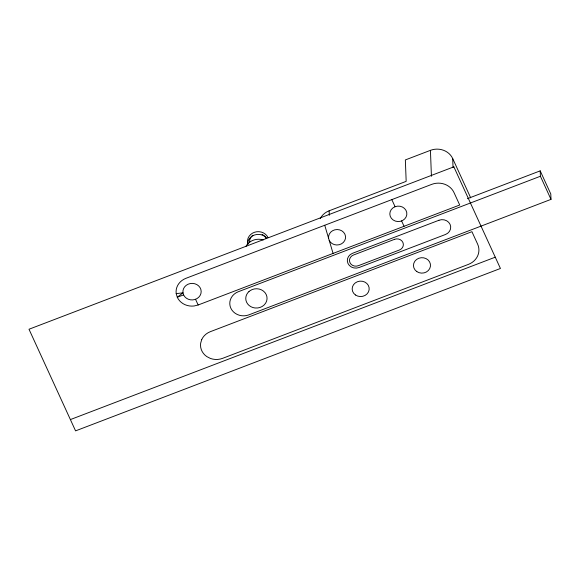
<?xml version="1.0" encoding="UTF-8"?>
<svg xmlns="http://www.w3.org/2000/svg" width="580" height="580" viewBox="0 0 580 580"><rect width="100%" height="100%" fill="white"/><g stroke="black" fill="none" stroke-linecap="round" stroke-linejoin="round"><path stroke-width="0.87" d="M470.699 197.845L452.697 158.557A17.045 15.443 -2.2 0 0 430.433 150.343L405.348 159.935L406.174 181.351L329.135 210.801A17.045 15.443 -2.2 0 0 320.211 218.602M467.429 198.672L540.197 170.861L550.79 193.981L551 199.375L248.914 314.846A13.848 12.55 -2.2 0 1 230.825 308.176A13.848 12.55 -2.2 0 1 238.322 291.726L540.408 176.255L540.197 170.861M198.15 304.993L459.708 205.015L454.002 192.567A17.045 15.443 -2.2 0 0 431.738 184.36L185.926 278.32A15.979 14.471 -2.2 0 0 176.211 293.632L177.291 297.279A15.979 14.471 -2.2 0 0 194.133 305.979L198.15 304.993L195.54 299.287M70.397 419.579L495.255 257.179M183.599 294.887L177.291 297.279L182.983 292.806A9.135 8.272 -2.2 0 1 194.793 283.75A9.135 8.272 -2.2 0 1 198.773 297.207A9.135 8.272 -2.2 0 1 183.599 294.887L182.983 292.806L176.19 293.654M540.408 176.255L551 199.375M391.826 199.614L395.082 206.719A8.519 7.721 -2.2 0 1 406.79 214.781A8.519 7.721 -2.2 0 1 393.153 219.994A8.519 7.721 -2.2 0 1 395.082 206.719M401.607 220.944L404.05 226.287M324.735 225.257L333.072 253.424M452.697 158.557L453.038 167.504M430.433 150.343L431.426 176.298M329.135 210.801L329.31 215.296M328.606 238.337A8.519 7.721 -2.2 0 1 339.612 229.883A8.519 7.721 -2.2 0 1 343.331 242.447A8.519 7.721 -2.2 0 1 329.179 240.28M249.697 242.382A8.519 7.721 -2.2 0 1 252.952 235.226M262.073 234.436A8.519 7.721 -2.2 0 1 266.01 238.307M245.819 246.507A14.203 12.869 -2.2 0 1 263.298 239.946M247.609 244.513A10.65 9.65 -2.2 0 1 254.606 234.965A10.65 9.65 -2.2 0 1 266.691 238.083M247.986 244.289A10.65 9.65 -2.2 0 1 254.497 232.268A10.65 9.65 -2.2 0 1 267.982 237.554M201.724 339.561L200.651 343.222A15.979 14.478 -2.2 0 0 206.756 356.562L210.373 358.425A15.979 14.478 -2.2 0 0 222.597 358.346L468.408 264.386A17.045 15.443 -2.2 0 0 477.63 244.137L471.924 231.688L210.373 331.666A15.979 14.478 -2.2 0 0 201.724 339.561M248.921 291.653L247.964 292.574A10.65 9.65 -2.2 0 0 255.019 307.98L257.796 307.958A10.65 9.65 -2.2 0 0 266.249 294.633A10.65 9.65 -2.2 0 0 249.929 290.783L248.921 291.653M453.857 166.837L29 329.244L75.567 430.875L500.431 268.475L453.857 166.837M438.944 220.262L352.567 253.286A8.519 7.721 -2.2 0 0 347.957 263.407A8.519 7.721 -2.2 0 0 359.085 267.51L445.462 234.494A8.519 7.721 -2.2 0 0 450.073 224.373A8.519 7.721 -2.2 0 0 438.944 220.262M394.538 239.33L353.423 255.048A6.387 5.793 -2.2 0 0 349.957 262.638A6.387 5.793 -2.2 0 0 358.31 265.712L399.424 250.002A6.387 5.793 -2.2 0 0 402.882 242.411A6.387 5.793 -2.2 0 0 394.538 239.33M416.795 271.57A8.519 7.721 -2.2 0 0 430.425 266.365A8.519 7.721 -2.2 0 0 418.716 258.296A8.519 7.721 -2.2 0 0 416.795 271.57M355.496 295.002A8.519 7.721 -2.2 0 0 369.126 289.79A8.519 7.721 -2.2 0 0 357.425 281.728A8.519 7.721 -2.2 0 0 355.496 295.002"/></g></svg>
